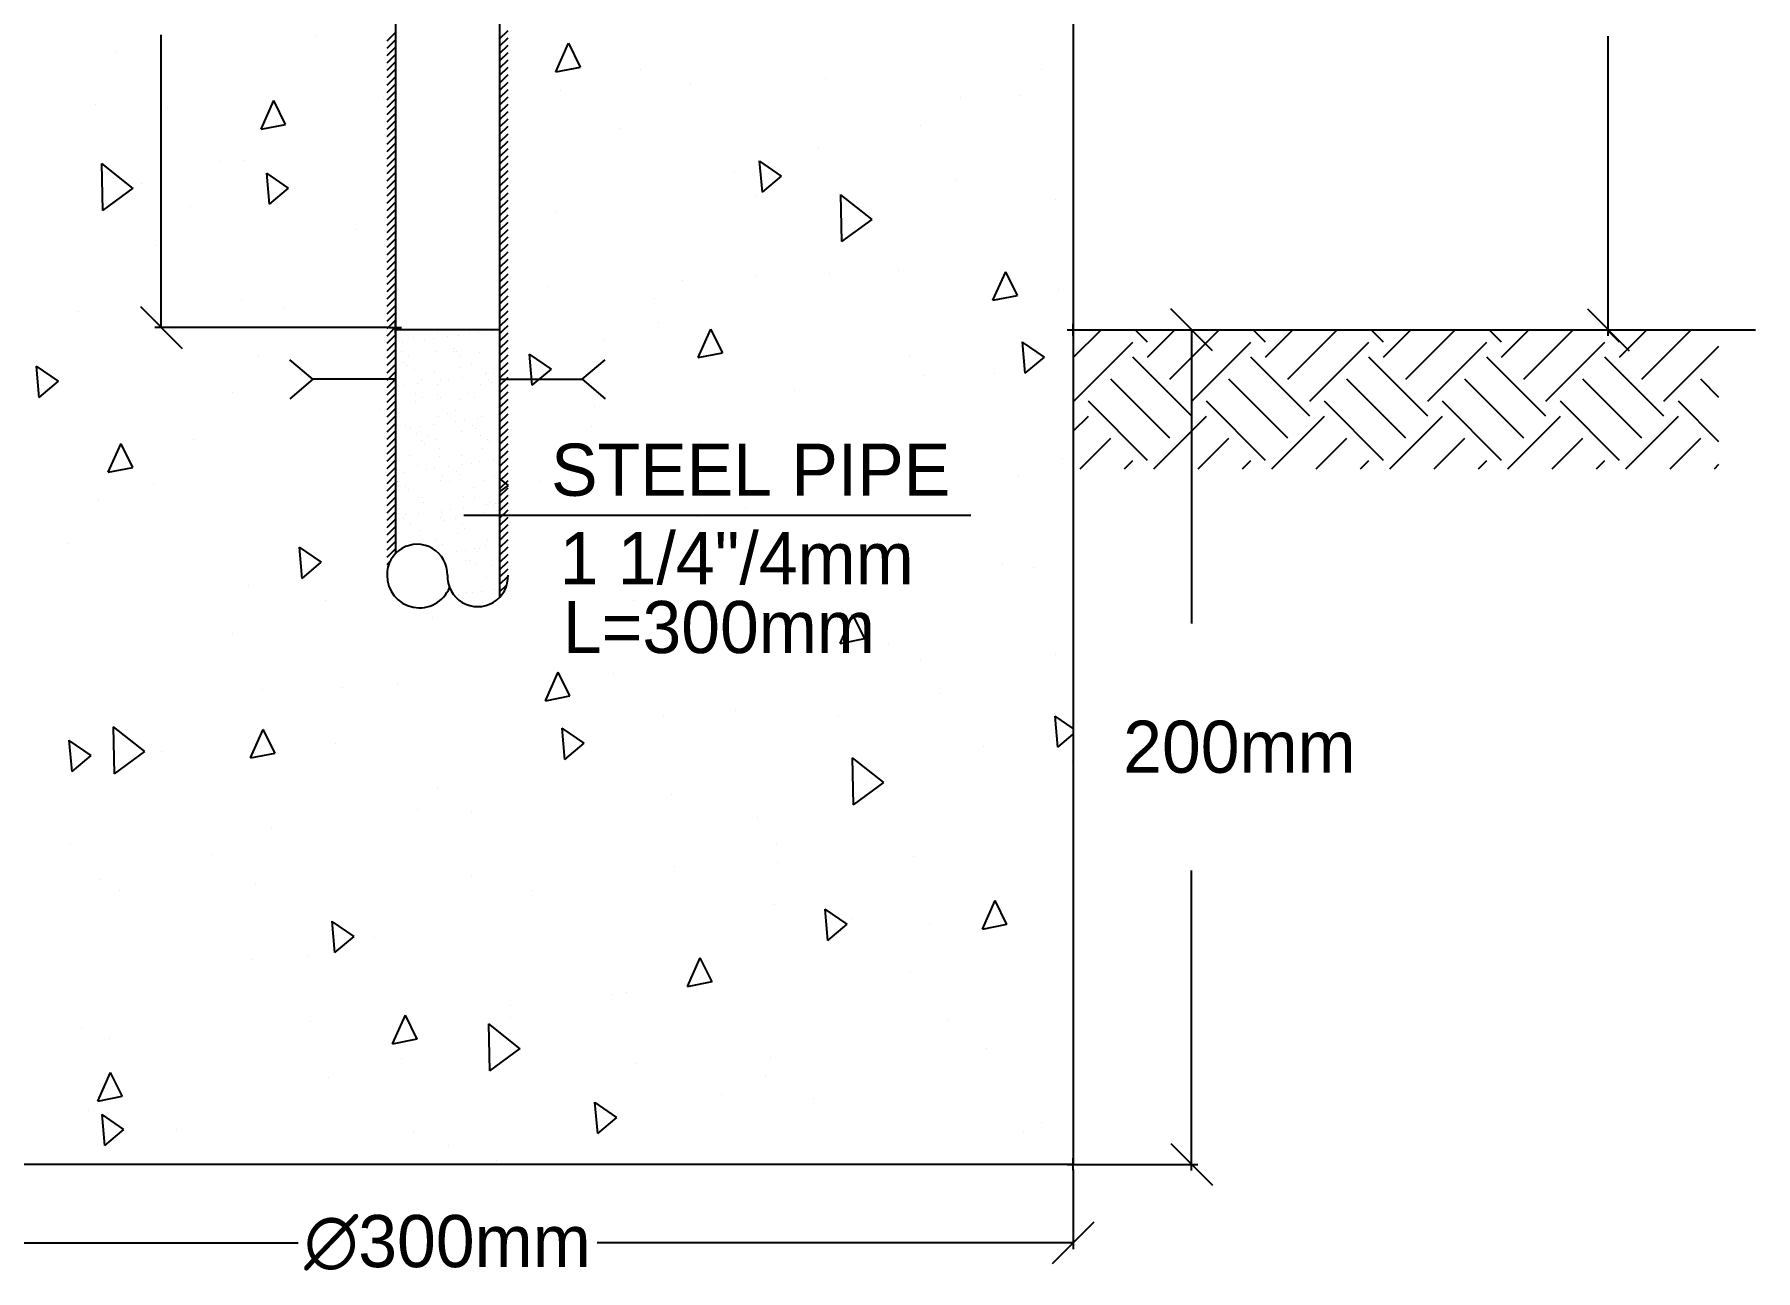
# Model space of a CAD drawing. Extents: x 152000 to 152174, y 158796 to 159332.
# Drawn here: x 152090.63 to 152099.04, y 158966.12 to 158972.17 of the extents above; entities that cross this region are included whole.
import ezdxf

# ---------------------------------------------------------------- set-up
doc = ezdxf.new("R2010")
doc.units = 0
doc.header["$LTSCALE"] = 3
doc.header["$MEASUREMENT"] = 0
doc.header["$PDMODE"] = 2
doc.header["$PDSIZE"] = 0.03
doc.layers.get('0').update_dxf_attribs({"linetype": 'CONTINUOUS'})
doc.layers.get('DEFPOINTS').update_dxf_attribs({"linetype": 'CONTINUOUS'})
for name, color, linetype in [('1', 7, 'CONTINUOUS'), ('MECNEK', 6, 'CONTINUOUS'), ('TEXT', 7, 'CONTINUOUS')]:
    doc.layers.add(name, color=color, linetype=linetype)

# ---------------------------------------------------------------- blocks, each defined once
blk = doc.blocks.new('_OBLIQUE')
at = {"color": 0, "linetype": 'ByBlock'}
blk.add_line((-0.5, -0.5), (0.5, 0.5), dxfattribs=at)

msp = doc.modelspace()

# ---------------------------------------------------------------- linework, layer by layer
at = {"color": 8, "linetype": 'ByBlock'}
for p, q in [((152091.24601, 158970.73314), (152091.24601, 158972.16327)), ((152098.31817, 158970.72163), (152098.31817, 158972.15751)), ((152092.36488, 158970.73314), (152091.21542, 158970.73314)), ((152096.28213, 158970.72163), (152096.28213, 158969.28576)), ((152096.28213, 158966.6434), (152096.28213, 158968.07928)), ((152095.72942, 158966.6434), (152096.31272, 158966.6434)), ((152095.70393, 158966.61791), (152095.70393, 158966.22952)), ((152089.58659, 158966.26011), (152091.91458, 158966.26011)), ((152095.70393, 158966.26011), (152093.37594, 158966.26011))]:
    msp.add_line(p, q, dxfattribs=at)
at = {"color": 2}
msp.add_line((152092.72551, 158969.81551), (152095.20249, 158969.81551), dxfattribs=at)
at = {"color": 8, "linetype": 'ByBlock'}
msp.add_point((152096.28213, 158966.6434), dxfattribs=at)
at = {"layer": '1', "color": 5}
for p, q in [((152093.58665, 158971.99275), (152093.58665, 158971.99275)), ((152093.487, 158971.7038), (152093.487, 158971.7038)), ((152091.63663, 158970.87039), (152091.63663, 158970.87039)), ((152090.84382, 158970.80988), (152090.84382, 158970.80988)), ((152091.71926, 158970.59485), (152091.71926, 158970.59485)), ((152093.36294, 158970.34732), (152093.36294, 158970.34732)), ((152093.35033, 158970.2469), (152093.35033, 158970.2469)), ((152093.0995, 158969.97945), (152093.0995, 158969.97945)), ((152093.55232, 158969.39932), (152093.55232, 158969.39932)), ((152095.62875, 158968.68177), (152095.61542, 158968.83412)), ((152095.70393, 158968.77302), (152095.61556, 158968.83387)), ((152095.62875, 158968.68177), (152095.70393, 158968.74486)), ((152095.69881, 158968.61226), (152095.69881, 158968.61226))]:
    msp.add_line(p, q, dxfattribs=at)
at = {"layer": 'DEFPOINTS', "color": 0, "linetype": 'ByBlock'}
msp.add_point((152091.24601, 158970.73314), dxfattribs=at)
at = {"layer": 'MECNEK'}
for p, q in [((152092.39037, 158974.79987), (152092.39037, 158969.62758)), ((152092.90015, 158974.79987), (152092.90015, 158969.41466)), ((152095.70393, 158974.79987), (152095.70393, 158966.6434)), ((152092.00408, 158972.16083), (152092.00408, 158972.16083)), ((152092.34959, 158972.13423), (152092.39037, 158972.17501)), ((152092.34959, 158972.09819), (152092.39037, 158972.13897)), ((152092.90015, 158972.14409), (152092.94093, 158972.18487)), ((152092.90015, 158972.10804), (152092.94093, 158972.14883)), ((152092.90015, 158972.072), (152092.94093, 158972.11278)), ((152093.17515, 158971.9823), (152093.23736, 158972.12201)), ((152093.29539, 158972.00539), (152093.2375, 158972.12176)), ((152092.34959, 158972.06214), (152092.39037, 158972.10292)), ((152092.34959, 158972.02609), (152092.39037, 158972.06687)), ((152092.34959, 158971.99004), (152092.39037, 158972.03083)), ((152092.90015, 158972.03595), (152092.94093, 158972.07673)), ((152092.90015, 158971.9999), (152092.94093, 158972.04069)), ((152092.34959, 158971.954), (152092.39037, 158971.99478)), ((152092.34959, 158971.91795), (152092.39037, 158971.95873)), ((152092.90015, 158971.96386), (152092.94093, 158972.00464)), ((152092.90015, 158971.92781), (152092.94093, 158971.96859)), ((152093.17515, 158971.9823), (152093.29525, 158972.00564)), ((152092.33317, 158971.85561), (152092.33317, 158971.85561)), ((152092.34959, 158971.8819), (152092.39037, 158971.92269)), ((152092.34959, 158971.84586), (152092.39037, 158971.88664)), ((152092.90015, 158971.89176), (152092.94093, 158971.93255)), ((152092.90015, 158971.85572), (152092.94093, 158971.8965)), ((152092.90015, 158971.81967), (152092.94093, 158971.86045)), ((152093.19886, 158971.89131), (152093.19886, 158971.89131)), ((152091.8542, 158971.72525), (152091.79631, 158971.84162)), ((152092.34959, 158971.80981), (152092.39037, 158971.85059)), ((152092.34959, 158971.77376), (152092.39037, 158971.81455)), ((152092.34959, 158971.73772), (152092.39037, 158971.7785)), ((152092.90015, 158971.78362), (152092.94093, 158971.82441)), ((152092.90015, 158971.74758), (152092.94093, 158971.78836)), ((152092.34959, 158971.70167), (152092.39037, 158971.74245)), ((152092.34959, 158971.66562), (152092.39037, 158971.70641)), ((152092.90015, 158971.71153), (152092.94093, 158971.75231)), ((152092.90015, 158971.67548), (152092.94093, 158971.71626)), ((152092.34959, 158971.62958), (152092.39037, 158971.67036)), ((152092.34959, 158971.59353), (152092.39037, 158971.63431)), ((152092.90015, 158971.63944), (152092.94093, 158971.68022)), ((152092.90015, 158971.60339), (152092.94093, 158971.64417)), ((152092.90015, 158971.56734), (152092.94093, 158971.60812)), ((152092.34959, 158971.55748), (152092.39037, 158971.59827)), ((152092.34959, 158971.52144), (152092.39037, 158971.56222)), ((152092.34959, 158971.48539), (152092.39037, 158971.52617)), ((152092.90015, 158971.5313), (152092.94093, 158971.57208)), ((152092.90015, 158971.49525), (152092.94093, 158971.53603)), ((152092.34959, 158971.44934), (152092.39037, 158971.49012)), ((152092.34959, 158971.4133), (152092.39037, 158971.45408)), ((152092.90015, 158971.4592), (152092.94093, 158971.49998)), ((152092.90015, 158971.42315), (152092.94093, 158971.46394)), ((152091.77487, 158971.33528), (152091.86859, 158971.41392)), ((152092.34959, 158971.37725), (152092.39037, 158971.41803)), ((152092.34959, 158971.3412), (152092.39037, 158971.38198)), ((152092.90015, 158971.38711), (152092.94093, 158971.42789)), ((152092.90015, 158971.35106), (152092.94093, 158971.39184)), ((152092.90015, 158971.31501), (152092.94093, 158971.3558)), ((152092.34959, 158971.30516), (152092.39037, 158971.34594)), ((152092.34959, 158971.26911), (152092.39037, 158971.30989)), ((152092.34959, 158971.23306), (152092.39037, 158971.27384)), ((152092.90015, 158971.27897), (152092.94093, 158971.31975)), ((152092.90015, 158971.24292), (152092.94093, 158971.2837)), ((152093.17356, 158971.29532), (152093.17356, 158971.29532)), ((152092.19345, 158971.21283), (152092.19345, 158971.21283)), ((152092.34959, 158971.19701), (152092.39037, 158971.2378)), ((152092.34959, 158971.16097), (152092.39037, 158971.20175)), ((152092.90015, 158971.20687), (152092.94093, 158971.24766)), ((152092.90015, 158971.17083), (152092.94093, 158971.21161)), ((152092.34959, 158971.12492), (152092.39037, 158971.1657)), ((152092.34959, 158971.08887), (152092.39037, 158971.12966)), ((152092.90015, 158971.13478), (152092.94093, 158971.17556)), ((152092.90015, 158971.09873), (152092.94093, 158971.13952)), ((152092.90015, 158971.06269), (152092.94093, 158971.10347)), ((152092.95065, 158971.17214), (152092.95065, 158971.17214)), ((152092.34959, 158971.05283), (152092.39037, 158971.09361)), ((152092.34959, 158971.01678), (152092.39037, 158971.05756)), ((152092.34959, 158970.98073), (152092.39037, 158971.02152)), ((152092.90015, 158971.02664), (152092.94093, 158971.06742)), ((152092.90015, 158970.99059), (152092.94093, 158971.03138)), ((152092.34959, 158970.94469), (152092.39037, 158970.98547)), ((152092.34959, 158970.90864), (152092.39037, 158970.94942)), ((152092.90015, 158970.95455), (152092.94093, 158970.99533)), ((152092.90015, 158970.9185), (152092.94093, 158970.95928)), ((152093.13396, 158970.93576), (152093.13396, 158970.93576)), ((152092.34959, 158970.87259), (152092.39037, 158970.91338)), ((152092.34959, 158970.83655), (152092.39037, 158970.87733)), ((152092.90015, 158970.88245), (152092.94093, 158970.92323)), ((152092.90015, 158970.84641), (152092.94093, 158970.88719)), ((152092.90015, 158970.81036), (152092.94093, 158970.85114)), ((152091.84941, 158970.82783), (152091.84941, 158970.82783)), ((152092.34959, 158970.8005), (152092.39037, 158970.84128)), ((152092.34959, 158970.76445), (152092.39037, 158970.80524)), ((152092.34959, 158970.72841), (152092.39037, 158970.76919)), ((152092.90015, 158970.77431), (152092.94093, 158970.81509)), ((152092.90015, 158970.73827), (152092.94093, 158970.77905)), ((152092.34959, 158970.69236), (152092.37886, 158970.72163)), ((152092.34959, 158970.65631), (152092.39037, 158970.6971)), ((152092.37886, 158970.72163), (152092.39037, 158970.73314)), ((152092.90015, 158970.72163), (152092.39037, 158970.72163)), ((152092.4771, 158970.68604), (152092.4771, 158970.68604)), ((152092.5136, 158970.71902), (152092.5136, 158970.71902)), ((152092.57731, 158970.67974), (152092.57731, 158970.67974)), ((152092.59486, 158970.70595), (152092.59486, 158970.70595)), ((152092.64362, 158970.68847), (152092.64362, 158970.68847)), ((152092.69739, 158970.69398), (152092.69739, 158970.69398)), ((152092.75441, 158970.70305), (152092.75441, 158970.70305)), ((152092.7676, 158970.71948), (152092.7676, 158970.71948)), ((152092.79686, 158970.70864), (152092.79686, 158970.70864)), ((152092.86317, 158970.71737), (152092.86317, 158970.71737)), ((152092.90015, 158970.70222), (152092.91956, 158970.72163)), ((152092.90015, 158970.66617), (152092.94093, 158970.70695)), ((152092.91956, 158970.72163), (152092.94093, 158970.743)), ((152095.70393, 158970.72163), (152099.03838, 158970.72163)), ((152092.34959, 158970.62027), (152092.39037, 158970.66105)), ((152092.34959, 158970.58422), (152092.39037, 158970.625)), ((152092.42126, 158970.61557), (152092.42126, 158970.61557)), ((152092.42406, 158970.65956), (152092.42406, 158970.65956)), ((152092.53485, 158970.67415), (152092.53485, 158970.67415)), ((152092.59224, 158970.61329), (152092.59224, 158970.61329)), ((152092.67526, 158970.61603), (152092.67526, 158970.61603)), ((152092.67605, 158970.63156), (152092.67605, 158970.63156)), ((152092.69108, 158970.61778), (152092.69108, 158970.61778)), ((152092.70965, 158970.59411), (152092.70965, 158970.59411)), ((152092.80089, 158970.61229), (152092.80089, 158970.61229)), ((152092.90015, 158970.63013), (152092.94093, 158970.67091)), ((152092.90015, 158970.59408), (152092.94093, 158970.63486)), ((152092.90015, 158970.55803), (152092.94093, 158970.59881)), ((152093.05949, 158970.45078), (152093.04617, 158970.60313)), ((152093.15336, 158970.52917), (152093.04631, 158970.60288)), ((152091.98747, 158970.47982), (152091.87492, 158970.57511)), ((152092.34959, 158970.54817), (152092.39037, 158970.58895)), ((152092.34959, 158970.51213), (152092.39037, 158970.55291)), ((152092.34959, 158970.47608), (152092.39037, 158970.51686)), ((152092.43085, 158970.55997), (152092.43085, 158970.55997)), ((152092.44589, 158970.54619), (152092.44589, 158970.54619)), ((152092.45565, 158970.59365), (152092.45565, 158970.59365)), ((152092.48223, 158970.52888), (152092.48223, 158970.52888)), ((152092.57947, 158970.51477), (152092.57947, 158970.51477)), ((152092.70253, 158970.53682), (152092.70253, 158970.53682)), ((152092.76204, 158970.55276), (152092.76204, 158970.55276)), ((152092.83348, 158970.51523), (152092.83348, 158970.51523)), ((152092.90015, 158970.52198), (152092.94093, 158970.56277)), ((152092.90015, 158970.48594), (152092.94093, 158970.52672)), ((152093.05949, 158970.45078), (152093.15322, 158970.52942)), ((152093.30305, 158970.47982), (152093.4156, 158970.57511)), ((152091.98747, 158970.47982), (152091.87492, 158970.38453)), ((152092.39037, 158970.47982), (152091.98747, 158970.47982)), ((152092.34959, 158970.44003), (152092.39037, 158970.48081)), ((152092.34959, 158970.40399), (152092.39037, 158970.44477)), ((152092.3905, 158970.44396), (152092.3905, 158970.44396)), ((152092.43296, 158970.44955), (152092.43296, 158970.44955)), ((152092.49927, 158970.45828), (152092.49927, 158970.45828)), ((152092.51685, 158970.48117), (152092.51685, 158970.48117)), ((152092.59738, 158970.45613), (152092.59738, 158970.45613)), ((152092.61005, 158970.47286), (152092.61005, 158970.47286)), ((152092.65251, 158970.47845), (152092.65251, 158970.47845)), ((152092.71882, 158970.48718), (152092.71882, 158970.48718)), ((152092.80603, 158970.45513), (152092.80603, 158970.45513)), ((152092.82961, 158970.50177), (152092.82961, 158970.50177)), ((152092.84323, 158970.47837), (152092.84323, 158970.47837)), ((152092.85826, 158970.46459), (152092.85826, 158970.46459)), ((152092.87206, 158970.50736), (152092.87206, 158970.50736)), ((152092.90015, 158970.44989), (152092.94093, 158970.49067)), ((152092.90015, 158970.47982), (152093.30305, 158970.47982)), ((152092.90015, 158970.41384), (152092.94093, 158970.45463)), ((152093.30305, 158970.47982), (152093.4156, 158970.38453)), ((152092.34959, 158970.36794), (152092.39037, 158970.40872)), ((152092.34959, 158970.33189), (152092.39037, 158970.37267)), ((152092.48713, 158970.41132), (152092.48713, 158970.41132)), ((152092.48737, 158970.37172), (152092.48737, 158970.37172)), ((152092.52152, 158970.38941), (152092.52152, 158970.38941)), ((152092.59803, 158970.40678), (152092.59803, 158970.40678)), ((152092.61307, 158970.393), (152092.61307, 158970.393)), ((152092.70767, 158970.37966), (152092.70767, 158970.37966)), ((152092.74113, 158970.41178), (152092.74113, 158970.41178)), ((152092.77553, 158970.38987), (152092.77553, 158970.38987)), ((152092.90015, 158970.3778), (152092.94093, 158970.41858)), ((152092.90015, 158970.34175), (152092.94093, 158970.38253)), ((152092.90015, 158970.3057), (152092.94093, 158970.34649)), ((152092.31187, 158970.33031), (152092.31187, 158970.33031)), ((152092.34959, 158970.29584), (152092.39037, 158970.33663)), ((152092.34959, 158970.2598), (152092.39037, 158970.30058)), ((152092.34959, 158970.22375), (152092.39037, 158970.26453)), ((152092.38283, 158970.26482), (152092.38283, 158970.26482)), ((152092.39134, 158970.31006), (152092.39134, 158970.31006)), ((152092.60252, 158970.29897), (152092.60252, 158970.29897)), ((152092.64535, 158970.31052), (152092.64535, 158970.31052)), ((152092.68403, 158970.32798), (152092.68403, 158970.32798)), ((152092.68526, 158970.27158), (152092.68526, 158970.27158)), ((152092.72771, 158970.27717), (152092.72771, 158970.27717)), ((152092.79402, 158970.2859), (152092.79402, 158970.2859)), ((152092.81117, 158970.29797), (152092.81117, 158970.29797)), ((152092.89935, 158970.31098), (152092.89935, 158970.31098)), ((152092.90015, 158970.26966), (152092.94093, 158970.31044)), ((152092.90015, 158970.23361), (152092.94093, 158970.27439)), ((152092.34959, 158970.1877), (152092.39037, 158970.22849)), ((152092.34959, 158970.15166), (152092.39037, 158970.19244)), ((152092.43883, 158970.25639), (152092.43883, 158970.25639)), ((152092.4657, 158970.24268), (152092.4657, 158970.24268)), ((152092.49251, 158970.21456), (152092.49251, 158970.21456)), ((152092.50816, 158970.24827), (152092.50816, 158970.24827)), ((152092.52002, 158970.182), (152092.52002, 158970.182)), ((152092.553, 158970.20707), (152092.553, 158970.20707)), ((152092.57447, 158970.257), (152092.57447, 158970.257)), ((152092.5874, 158970.18516), (152092.5874, 158970.18516)), ((152092.71281, 158970.2225), (152092.71281, 158970.2225)), ((152092.76521, 158970.25359), (152092.76521, 158970.25359)), ((152092.78024, 158970.23982), (152092.78024, 158970.23982)), ((152092.80701, 158970.20754), (152092.80701, 158970.20754)), ((152092.8414, 158970.18562), (152092.8414, 158970.18562)), ((152092.8512, 158970.17479), (152092.8512, 158970.17479)), ((152092.90015, 158970.19756), (152092.94093, 158970.23835)), ((152092.90015, 158970.16152), (152092.94093, 158970.2023)), ((152092.34959, 158970.11561), (152092.39037, 158970.15639)), ((152092.34959, 158970.07956), (152092.39037, 158970.12035)), ((152092.39415, 158970.13909), (152092.39415, 158970.13909)), ((152092.45722, 158970.10582), (152092.45722, 158970.10582)), ((152092.53505, 158970.16823), (152092.53505, 158970.16823)), ((152092.60601, 158970.1032), (152092.60601, 158970.1032)), ((152092.60765, 158970.14181), (152092.60765, 158970.14181)), ((152092.71122, 158970.10628), (152092.71122, 158970.10628)), ((152092.8163, 158970.14081), (152092.8163, 158970.14081)), ((152092.90015, 158970.12547), (152092.94093, 158970.16625)), ((152092.90015, 158970.08942), (152092.94093, 158970.13021)), ((152092.90015, 158970.05338), (152092.94093, 158970.09416)), ((152092.34959, 158970.04352), (152092.39037, 158970.0843)), ((152092.34959, 158970.00747), (152092.39037, 158970.04825)), ((152092.34959, 158969.97142), (152092.39037, 158970.01221)), ((152092.43012, 158970.02681), (152092.43012, 158970.02681)), ((152092.49765, 158970.0574), (152092.49765, 158970.0574)), ((152092.54091, 158970.04139), (152092.54091, 158970.04139)), ((152092.58336, 158970.04698), (152092.58336, 158970.04698)), ((152092.64967, 158970.05571), (152092.64967, 158970.05571)), ((152092.68719, 158970.02881), (152092.68719, 158970.02881)), ((152092.70223, 158970.01504), (152092.70223, 158970.01504)), ((152092.71795, 158970.06534), (152092.71795, 158970.06534)), ((152092.76046, 158970.0703), (152092.76046, 158970.0703)), ((152092.80291, 158970.07589), (152092.80291, 158970.07589)), ((152092.86922, 158970.08462), (152092.86922, 158970.08462)), ((152092.90015, 158970.01733), (152092.94093, 158970.05811)), ((152092.90015, 158969.98128), (152092.94093, 158970.02206)), ((152092.34959, 158969.93538), (152092.39037, 158969.97616)), ((152092.34959, 158969.89933), (152092.39037, 158969.94011)), ((152092.39927, 158969.98045), (152092.39927, 158969.98045)), ((152092.39929, 158969.98193), (152092.39929, 158969.98193)), ((152092.442, 158969.95723), (152092.442, 158969.95723)), ((152092.45703, 158969.94345), (152092.45703, 158969.94345)), ((152092.61279, 158969.98465), (152092.61279, 158969.98465)), ((152092.61888, 158970.00283), (152092.61888, 158970.00283)), ((152092.65327, 158969.98091), (152092.65327, 158969.98091)), ((152092.77319, 158969.95001), (152092.77319, 158969.95001)), ((152092.82144, 158969.98365), (152092.82144, 158969.98365)), ((152092.87288, 158970.00329), (152092.87288, 158970.00329)), ((152092.94327, 158969.96085), (152092.90015, 158969.99499)), ((152092.90015, 158969.94524), (152092.94093, 158969.98602)), ((152092.90015, 158969.92959), (152092.94317, 158969.96106)), ((152092.90015, 158969.90919), (152092.94093, 158969.94997)), ((152092.34959, 158969.86328), (152092.39037, 158969.90407)), ((152092.34959, 158969.82724), (152092.39037, 158969.86802)), ((152092.50279, 158969.90024), (152092.50279, 158969.90024)), ((152092.52309, 158969.90157), (152092.52309, 158969.90157)), ((152092.52799, 158969.87843), (152092.52799, 158969.87843)), ((152092.61611, 158969.84011), (152092.61611, 158969.84011)), ((152092.65856, 158969.8457), (152092.65856, 158969.8457)), ((152092.72308, 158969.90818), (152092.72308, 158969.90818)), ((152092.72487, 158969.85443), (152092.72487, 158969.85443)), ((152092.7771, 158969.90203), (152092.7771, 158969.90203)), ((152092.83566, 158969.86902), (152092.83566, 158969.86902)), ((152092.85437, 158969.87562), (152092.85437, 158969.87562)), ((152092.8694, 158969.86185), (152092.8694, 158969.86185)), ((152092.87812, 158969.87461), (152092.87812, 158969.87461)), ((152092.90015, 158969.87314), (152092.94093, 158969.91392)), ((152092.90015, 158969.8371), (152092.94093, 158969.87788)), ((152092.90015, 158969.80105), (152092.94093, 158969.84183)), ((152092.34959, 158969.79119), (152092.39037, 158969.83197)), ((152092.34959, 158969.75514), (152092.39037, 158969.79592)), ((152092.34959, 158969.7191), (152092.39037, 158969.75988)), ((152092.39655, 158969.81121), (152092.39655, 158969.81121)), ((152092.40443, 158969.82477), (152092.40443, 158969.82477)), ((152092.43075, 158969.79812), (152092.43075, 158969.79812)), ((152092.43901, 158969.8168), (152092.43901, 158969.8168)), ((152092.46514, 158969.77621), (152092.46514, 158969.77621)), ((152092.50532, 158969.82553), (152092.50532, 158969.82553)), ((152092.60918, 158969.80404), (152092.60918, 158969.80404)), ((152092.61793, 158969.82749), (152092.61793, 158969.82749)), ((152092.62421, 158969.79026), (152092.62421, 158969.79026)), ((152092.68475, 158969.79858), (152092.68475, 158969.79858)), ((152092.71915, 158969.77667), (152092.71915, 158969.77667)), ((152092.82658, 158969.82649), (152092.82658, 158969.82649)), ((152092.90015, 158969.765), (152092.94093, 158969.80578)), ((152092.90015, 158969.72895), (152092.94093, 158969.76974)), ((152092.34959, 158969.68305), (152092.39037, 158969.72383)), ((152092.34959, 158969.647), (152092.39037, 158969.68778)), ((152092.50792, 158969.74308), (152092.50792, 158969.74308)), ((152092.58897, 158969.69732), (152092.58897, 158969.69732)), ((152092.62307, 158969.67033), (152092.62307, 158969.67033)), ((152092.69517, 158969.72524), (152092.69517, 158969.72524)), ((152092.72822, 158969.75102), (152092.72822, 158969.75102)), ((152092.83172, 158969.66933), (152092.83172, 158969.66933)), ((152092.84297, 158969.69778), (152092.84297, 158969.69778)), ((152092.90015, 158969.69291), (152092.94093, 158969.73369)), ((152092.90015, 158969.65686), (152092.94093, 158969.69764)), ((152092.34959, 158969.61096), (152092.39037, 158969.65174)), ((152092.34959, 158969.57491), (152092.36401, 158969.58933)), ((152092.40957, 158969.66761), (152092.40957, 158969.66761)), ((152092.69131, 158969.63883), (152092.69131, 158969.63883)), ((152092.73336, 158969.59386), (152092.73336, 158969.59386)), ((152092.73376, 158969.64442), (152092.73376, 158969.64442)), ((152092.75063, 158969.59433), (152092.75063, 158969.59433)), ((152092.77635, 158969.65085), (152092.77635, 158969.65085)), ((152092.79139, 158969.63707), (152092.79139, 158969.63707)), ((152092.80008, 158969.65315), (152092.80008, 158969.65315)), ((152092.90015, 158969.62081), (152092.94093, 158969.6616)), ((152092.90015, 158969.58477), (152092.94093, 158969.62555)), ((152092.90015, 158969.54872), (152092.94093, 158969.5895)), ((152092.34959, 158969.53886), (152092.35022, 158969.5395)), ((152092.78502, 158969.57242), (152092.78502, 158969.57242)), ((152092.83686, 158969.51217), (152092.83686, 158969.51217)), ((152092.86235, 158969.57205), (152092.86235, 158969.57205)), ((152092.90015, 158969.51267), (152092.94093, 158969.55346)), ((152092.90015, 158969.47663), (152092.94107, 158969.51755)), ((152092.65484, 158969.49308), (152092.65484, 158969.49308)), ((152092.69834, 158969.42607), (152092.69834, 158969.42607)), ((152092.7385, 158969.4367), (152092.7385, 158969.4367)), ((152092.76651, 158969.43755), (152092.76651, 158969.43755)), ((152092.80897, 158969.44314), (152092.80897, 158969.44314)), ((152092.87528, 158969.45187), (152092.87528, 158969.45187)), ((152092.90015, 158969.44058), (152092.93523, 158969.47566)), ((152092.71337, 158969.41229), (152092.71337, 158969.41229)), ((152092.8165, 158969.39009), (152092.8165, 158969.39009)), ((152092.57221, 158969.31682), (152092.57221, 158969.31682)), ((152095.70393, 158966.6434), (152089.58659, 158966.6434))]:
    msp.add_line(p, q, dxfattribs=at)
for centre, radius, start, end in [((152092.49742, 158969.5256), 0.14786, 359.074177, 180.925823), ((152092.50829, 158969.52172), 0.15871, 179.462046, 338.051283), ((152092.7931, 158969.51682), 0.14797, 177.523653, 2.476347)]:
    msp.add_arc(centre, radius, start, end, dxfattribs=at)
msp.add_point((152092.39037, 158970.73314), dxfattribs=at)
at = {"layer": 'TEXT', "color": 0}
for p, q in [((152091.02707, 158972.08238), (152091.02707, 158972.08238)), ((152094.49258, 158971.94989), (152094.49258, 158971.94989)), ((152095.54783, 158971.99596), (152095.54783, 158971.99596)), ((152093.8305, 158971.92098), (152093.8305, 158971.92098)), ((152095.44411, 158971.86475), (152095.44411, 158971.86475)), ((152090.92449, 158971.82288), (152090.92449, 158971.82288)), ((152091.27792, 158971.80953), (152091.27792, 158971.80953)), ((152091.73397, 158971.70216), (152091.79617, 158971.84187)), ((152095.15235, 158971.8547), (152095.15235, 158971.8547)), ((152091.73397, 158971.70216), (152091.85407, 158971.7255)), ((152094.95478, 158971.72126), (152094.95478, 158971.72126)), ((152094.45709, 158971.61092), (152094.45709, 158971.61092)), ((152090.96068, 158971.30477), (152090.95594, 158971.53412)), ((152091.10889, 158971.41291), (152090.95603, 158971.53391)), ((152091.52989, 158971.54286), (152091.52989, 158971.54286)), ((152091.64605, 158971.54707), (152091.64605, 158971.54707)), ((152094.18417, 158971.39449), (152094.17084, 158971.54685)), ((152094.27804, 158971.47289), (152094.17098, 158971.54659)), ((152091.14835, 158971.43673), (152091.14835, 158971.43673)), ((152091.77487, 158971.33528), (152091.76154, 158971.48763)), ((152091.86873, 158971.41367), (152091.76168, 158971.48738)), ((152094.0491, 158971.49522), (152094.0491, 158971.49522)), ((152094.18417, 158971.39449), (152094.2779, 158971.47314)), ((152095.13068, 158971.45627), (152095.13068, 158971.45627)), ((152090.96068, 158971.30477), (152091.1088, 158971.41311)), ((152094.15057, 158971.37378), (152094.15057, 158971.37378)), ((152094.57253, 158971.15288), (152094.56779, 158971.38224)), ((152094.72075, 158971.26102), (152094.56789, 158971.38203)), ((152095.6148, 158971.35717), (152095.6148, 158971.35717)), ((152091.38695, 158971.32535), (152091.38695, 158971.32535)), ((152094.57253, 158971.15288), (152094.72066, 158971.26123)), ((152091.21645, 158971.13438), (152091.21645, 158971.13438)), ((152093.79604, 158970.96467), (152093.79604, 158970.96467)), ((152094.15256, 158970.98408), (152094.15256, 158970.98408)), ((152094.51156, 158970.9977), (152094.51156, 158970.9977)), ((152094.85129, 158971.01074), (152094.85129, 158971.01074)), ((152095.31109, 158970.86603), (152095.37329, 158971.00574)), ((152095.43133, 158970.88912), (152095.37343, 158971.00549)), ((152093.65486, 158970.87374), (152093.65486, 158970.87374)), ((152095.31109, 158970.86603), (152095.43119, 158970.88938)), ((152095.63349, 158970.91675), (152095.63349, 158970.91675)), ((152093.67638, 158970.7558), (152093.67638, 158970.7558)), ((152093.8699, 158970.58589), (152093.9321, 158970.7256)), ((152093.99014, 158970.60899), (152093.93224, 158970.72535)), ((152095.70393, 158970.58621), (152095.83936, 158970.72163)), ((152095.72942, 158970.72163), (152096.31272, 158970.72163)), ((152095.72942, 158970.72163), (152098.34876, 158970.72163)), ((152096.06671, 158970.66061), (152096.00568, 158970.72163)), ((152096.06671, 158970.58852), (152096.19982, 158970.72163)), ((152096.17485, 158970.48038), (152096.41611, 158970.72163)), ((152096.64346, 158970.66061), (152096.58243, 158970.72163)), ((152096.64346, 158970.58852), (152096.77657, 158970.72163)), ((152096.7516, 158970.48038), (152096.99285, 158970.72163)), ((152097.2202, 158970.66061), (152097.15918, 158970.72163)), ((152097.2202, 158970.58852), (152097.35332, 158970.72163)), ((152097.32834, 158970.48038), (152097.5696, 158970.72163)), ((152097.79695, 158970.66061), (152097.73593, 158970.72163)), ((152097.79695, 158970.58852), (152097.93007, 158970.72163)), ((152097.90509, 158970.48038), (152098.14635, 158970.72163)), ((152098.3737, 158970.66061), (152098.31268, 158970.72163)), ((152098.3737, 158970.58852), (152098.50682, 158970.72163)), ((152098.48184, 158970.48038), (152098.7231, 158970.72163)), ((152093.41311, 158970.67462), (152093.41311, 158970.67462)), ((152093.8699, 158970.58589), (152093.99, 158970.60924)), ((152095.4688, 158970.50999), (152095.45547, 158970.66234)), ((152095.56266, 158970.58838), (152095.45561, 158970.66209)), ((152095.70624, 158970.37224), (152095.99461, 158970.66061)), ((152096.28299, 158970.37224), (152096.57136, 158970.66061)), ((152096.85974, 158970.37224), (152097.14811, 158970.66061)), ((152097.43649, 158970.37224), (152097.72486, 158970.66061)), ((152098.01323, 158970.37224), (152098.30161, 158970.66061)), ((152098.58998, 158970.37224), (152098.85936, 158970.64161)), ((152090.65019, 158970.39156), (152090.63686, 158970.54391)), ((152090.74405, 158970.46996), (152090.637, 158970.54367)), ((152094.90314, 158970.59115), (152094.90314, 158970.59115)), ((152095.4688, 158970.50999), (152095.56252, 158970.58863)), ((152096.28299, 158970.30014), (152095.99461, 158970.58852)), ((152096.85974, 158970.30014), (152096.57136, 158970.58852)), ((152097.43649, 158970.30014), (152097.14811, 158970.58852)), ((152098.01323, 158970.30014), (152097.72486, 158970.58852)), ((152098.58998, 158970.30014), (152098.30161, 158970.58852)), ((152090.65019, 158970.39156), (152090.74391, 158970.47021)), ((152090.74617, 158970.46836), (152090.74617, 158970.46836)), ((152094.33995, 158970.42577), (152094.33995, 158970.42577)), ((152094.97402, 158970.50018), (152094.97402, 158970.50018)), ((152095.32006, 158970.50827), (152095.32006, 158970.50827)), ((152096.17485, 158970.192), (152095.88647, 158970.48038)), ((152096.7516, 158970.192), (152096.46322, 158970.48038)), ((152097.32834, 158970.192), (152097.03997, 158970.48038)), ((152097.90509, 158970.192), (152097.61672, 158970.48038)), ((152098.48184, 158970.192), (152098.19347, 158970.48038)), ((152098.85936, 158970.39124), (152098.77022, 158970.48038)), ((152091.59441, 158970.41695), (152091.59441, 158970.41695)), ((152096.06671, 158970.08386), (152095.77833, 158970.37224)), ((152096.64346, 158970.08386), (152096.35508, 158970.37224)), ((152097.2202, 158970.08386), (152096.93183, 158970.37224)), ((152097.79695, 158970.08386), (152097.50858, 158970.37224)), ((152098.3737, 158970.08386), (152098.08533, 158970.37224)), ((152098.85936, 158970.17496), (152098.66208, 158970.37224)), ((152095.70624, 158970.30014), (152095.70393, 158970.30245)), ((152095.70393, 158970.22574), (152095.77833, 158970.30014)), ((152096.09766, 158970.04272), (152096.35508, 158970.30014)), ((152096.67441, 158970.04272), (152096.93183, 158970.30014)), ((152097.25116, 158970.04272), (152097.50858, 158970.30014)), ((152097.82791, 158970.04272), (152098.08533, 158970.30014)), ((152098.40466, 158970.04272), (152098.66208, 158970.30014)), ((152091.40583, 158970.18637), (152091.40583, 158970.18637)), ((152093.87557, 158970.17709), (152093.87557, 158970.17709)), ((152095.73719, 158970.04272), (152095.88647, 158970.192)), ((152096.31394, 158970.04272), (152096.46322, 158970.192)), ((152096.89069, 158970.04272), (152097.03997, 158970.192)), ((152097.46744, 158970.04272), (152097.61672, 158970.192)), ((152098.04419, 158970.04272), (152098.19347, 158970.192)), ((152098.62094, 158970.04272), (152098.77022, 158970.192)), ((152090.98752, 158970.02561), (152091.04973, 158970.16533)), ((152091.10776, 158970.04871), (152091.04986, 158970.16508)), ((152095.65208, 158970.0909), (152095.65208, 158970.0909)), ((152090.98752, 158970.02561), (152091.10762, 158970.04896)), ((152095.95347, 158970.04272), (152095.99461, 158970.08386)), ((152096.53022, 158970.04272), (152096.57136, 158970.08386)), ((152097.10697, 158970.04272), (152097.14811, 158970.08386)), ((152097.68372, 158970.04272), (152097.72486, 158970.08386)), ((152098.26047, 158970.04272), (152098.30161, 158970.08386)), ((152098.83722, 158970.04272), (152098.85936, 158970.06486)), ((152091.20863, 158969.97083), (152091.20863, 158969.97083)), ((152095.43648, 158970.00265), (152095.43648, 158970.00265)), ((152090.94009, 158969.88517), (152090.94009, 158969.88517)), ((152094.10092, 158969.85396), (152094.10092, 158969.85396)), ((152093.86576, 158969.8078), (152093.86576, 158969.8078)), ((152090.79218, 158969.67977), (152090.79218, 158969.67977)), ((152091.90864, 158969.64685), (152091.90864, 158969.64685)), ((152091.93482, 158969.50706), (152091.92149, 158969.65941)), ((152092.02868, 158969.58545), (152091.92163, 158969.65916)), ((152091.93482, 158969.50706), (152092.02854, 158969.5857)), ((152095.35915, 158969.57357), (152095.35915, 158969.57357)), ((152095.50944, 158969.56026), (152095.50944, 158969.56026)), ((152091.67108, 158969.47331), (152091.67108, 158969.47331)), ((152092.05041, 158969.39938), (152092.05041, 158969.39938)), ((152094.56464, 158969.18949), (152094.62685, 158969.3292)), ((152094.68488, 158969.21258), (152094.62698, 158969.32895)), ((152091.59521, 158969.23837), (152091.59521, 158969.23837)), ((152094.56464, 158969.18949), (152094.68474, 158969.21283)), ((152094.80048, 158969.18205), (152094.80048, 158969.18205)), ((152094.95553, 158969.10568), (152094.95553, 158969.10568)), ((152095.61762, 158969.13459), (152095.61762, 158969.13459)), ((152093.12345, 158968.90935), (152093.18566, 158969.04906)), ((152093.24369, 158968.93244), (152093.18579, 158969.04881)), ((152093.45821, 158969.04031), (152093.45821, 158969.04031)), ((152091.74087, 158968.96533), (152091.74087, 158968.96533)), ((152092.13354, 158968.97579), (152092.13354, 158968.97579)), ((152092.40295, 158968.99423), (152092.40295, 158968.99423)), ((152093.12345, 158968.90935), (152093.24355, 158968.93269)), ((152095.05462, 158968.94673), (152095.05462, 158968.94673)), ((152093.69924, 158968.83774), (152093.69924, 158968.83774)), ((152094.05514, 158968.85979), (152094.05514, 158968.85979)), ((152094.55692, 158968.83639), (152094.55692, 158968.83639)), ((152091.01757, 158968.55255), (152091.01283, 158968.7819)), ((152091.16578, 158968.66069), (152091.01292, 158968.78169)), ((152091.68227, 158968.62921), (152091.74447, 158968.76892)), ((152091.8025, 158968.65231), (152091.74461, 158968.76867)), ((152091.74588, 158968.77253), (152091.74588, 158968.77253)), ((152093.21944, 158968.62256), (152093.20611, 158968.77491)), ((152093.3133, 158968.70095), (152093.20625, 158968.77466)), ((152090.81014, 158968.56334), (152090.79681, 158968.71569)), ((152090.904, 158968.64174), (152090.79695, 158968.71545)), ((152091.01757, 158968.55255), (152091.16569, 158968.6609)), ((152091.24819, 158968.66219), (152091.24819, 158968.66219)), ((152092.09802, 158968.69884), (152092.09802, 158968.69884)), ((152093.21944, 158968.62256), (152093.31317, 158968.7012)), ((152095.26294, 158968.68452), (152095.26294, 158968.68452)), ((152090.81014, 158968.56334), (152090.90386, 158968.64199)), ((152091.03509, 158968.65271), (152091.03509, 158968.65271)), ((152091.68227, 158968.62921), (152091.80236, 158968.65256)), ((152094.62943, 158968.40067), (152094.62468, 158968.63002)), ((152094.77764, 158968.5088), (152094.62478, 158968.62981)), ((152094.62943, 158968.40067), (152094.77755, 158968.50901)), ((152094.7187, 158968.52976), (152094.7187, 158968.52976)), ((152092.596, 158968.47826), (152092.596, 158968.47826)), ((152093.7417, 158968.45131), (152093.7417, 158968.45131)), ((152092.49647, 158968.3796), (152092.49647, 158968.3796)), ((152092.76159, 158968.36882), (152092.76159, 158968.36882)), ((152094.1617, 158968.34021), (152094.1617, 158968.34021)), ((152091.78458, 158968.29036), (152091.78458, 158968.29036)), ((152090.80448, 158968.20787), (152090.80448, 158968.20787)), ((152091.49755, 158968.15518), (152091.49755, 158968.15518)), ((152094.25239, 158968.20954), (152094.25239, 158968.20954)), ((152093.7547, 158968.09921), (152093.7547, 158968.09921)), ((152094.25899, 158968.12046), (152094.25899, 158968.12046)), ((152094.92107, 158968.14937), (152094.92107, 158968.14937)), ((152090.94366, 158968.03535), (152090.94366, 158968.03535)), ((152091.70641, 158968.00902), (152091.70641, 158968.00902)), ((152092.76167, 158968.05509), (152092.76167, 158968.05509)), ((152091.04433, 158967.98011), (152091.04433, 158967.98011)), ((152093.05846, 158967.98074), (152093.05846, 158967.98074)), ((152094.24451, 158967.91179), (152094.24451, 158967.91179)), ((152095.25939, 158967.79308), (152095.32159, 158967.9328)), ((152095.37962, 158967.81618), (152095.32173, 158967.93254)), ((152092.09476, 158967.67884), (152092.08144, 158967.83119)), ((152092.18863, 158967.75723), (152092.08157, 158967.83094)), ((152094.50407, 158967.73805), (152094.49074, 158967.8904)), ((152094.59793, 158967.81644), (152094.49088, 158967.89015)), ((152094.62415, 158967.84269), (152094.62415, 158967.84269)), ((152092.09476, 158967.67884), (152092.18849, 158967.75748)), ((152092.2874, 158967.75084), (152092.2874, 158967.75084)), ((152094.50407, 158967.73805), (152094.59779, 158967.8167)), ((152095.00298, 158967.81661), (152095.00298, 158967.81661)), ((152095.25939, 158967.79308), (152095.37949, 158967.81643)), ((152091.96001, 158967.65766), (152091.96001, 158967.65766)), ((152093.8182, 158967.51295), (152093.8804, 158967.65266)), ((152093.93843, 158967.53604), (152093.88054, 158967.65241)), ((152091.69424, 158967.64241), (152091.69424, 158967.64241)), ((152094.90808, 158967.58176), (152094.90808, 158967.58176)), ((152093.52091, 158967.48322), (152093.52091, 158967.48322)), ((152093.8182, 158967.51295), (152093.9383, 158967.53629)), ((152093.93108, 158967.50331), (152093.93108, 158967.50331)), ((152092.95097, 158967.42081), (152092.95097, 158967.42081)), ((152093.45017, 158967.47236), (152093.45017, 158967.47236)), ((152090.85876, 158967.31335), (152090.85876, 158967.31335)), ((152091.97396, 158967.34236), (152091.97396, 158967.34236)), ((152092.37701, 158967.23281), (152092.43921, 158967.37252)), ((152092.49724, 158967.2559), (152092.43935, 158967.37227)), ((152092.85194, 158967.1005), (152092.8472, 158967.32985)), ((152093.00016, 158967.20864), (152092.84729, 158967.32964)), ((152092.95247, 158967.36202), (152092.95247, 158967.36202)), ((152095.08661, 158967.34517), (152095.08661, 158967.34517)), ((152090.99385, 158967.25986), (152090.99385, 158967.25986)), ((152092.37701, 158967.23281), (152092.49711, 158967.25615)), ((152092.42246, 158967.16014), (152092.42246, 158967.16014)), ((152092.85194, 158967.1005), (152093.00007, 158967.20885)), ((152094.22453, 158967.16415), (152094.22453, 158967.16415)), ((152095.27979, 158967.21023), (152095.27979, 158967.21023)), ((152090.93582, 158966.95267), (152090.99802, 158967.09238)), ((152091.05606, 158966.97576), (152090.99816, 158967.09213)), ((152092.06513, 158967.06987), (152092.06513, 158967.06987)), ((152093.56245, 158967.13524), (152093.56245, 158967.13524)), ((152094.20075, 158967.07943), (152094.20075, 158967.07943)), ((152091.00987, 158967.0238), (152091.00987, 158967.0238)), ((152093.98337, 158966.98569), (152093.98337, 158966.98569)), ((152090.89202, 158966.90523), (152090.89202, 158966.90523)), ((152090.93582, 158966.95267), (152091.05592, 158966.97601)), ((152093.37939, 158966.79434), (152093.36606, 158966.94669)), ((152093.47325, 158966.87273), (152093.3662, 158966.94644)), ((152094.43389, 158966.96378), (152094.43389, 158966.96378)), ((152090.97009, 158966.73512), (152090.95676, 158966.88747)), ((152091.06395, 158966.81352), (152090.95689, 158966.88723)), ((152090.97009, 158966.73512), (152091.06381, 158966.81377)), ((152091.32122, 158966.81583), (152091.32122, 158966.81583)), ((152093.37939, 158966.79434), (152093.47311, 158966.87298)), ((152095.54907, 158966.84764), (152095.54907, 158966.84764)), ((152092.47678, 158966.80284), (152092.47678, 158966.80284)), ((152092.64794, 158966.73518), (152092.64794, 158966.73518)), ((152095.45899, 158966.79904), (152095.45899, 158966.79904)), ((152092.88492, 158966.66261), (152092.88492, 158966.66261))]:
    msp.add_line(p, q, dxfattribs=at)
for p in [(152095.70393, 158970.72163), (152095.70393, 158970.72163), (152098.31817, 158970.72163), (152095.70393, 158966.6434), (152095.70393, 158966.6434)]:
    msp.add_point(p, dxfattribs=at)

# ---------------------------------------------------------------- block references
at = {"color": 8, "linetype": 'ByBlock', "xscale": 0.2039115456880269, "yscale": 0.2039115456880269, "zscale": 0.2039115456880269}
for p, rotation in [((152091.24601, 158970.73314), 270), ((152096.28213, 158970.72163), 90), ((152098.31817, 158970.72163), 270), ((152096.28213, 158966.6434), 270)]:
    msp.add_blockref('_OBLIQUE', p, dxfattribs=dict(at, rotation=rotation))
at = {"color": 8, "linetype": 'ByBlock', "xscale": 0.2039115457028634, "yscale": 0.2039115457028634, "zscale": 0.2039115457028634}
msp.add_blockref('_OBLIQUE', (152095.70393, 158966.26011), dxfattribs=at)

# ---------------------------------------------------------------- texts
at = {"layer": 'TEXT', "color": 0}
for s, height, p in [('STEEL PIPE ', 0.2548892, (152093.15139, 158969.91056)), ('1 1/4"/4mm', 0.254889, (152093.19294, 158969.47828)), ('L=300mm', 0.254889, (152093.20931, 158969.14187))]:
    msp.add_text(s, height=height, dxfattribs=at).set_placement(p)
at = {"layer": 'TEXT', "color": 0, "char_height": 0.254889, "attachment_point": 5}
for s, insert in [('\\A1;200mm', (152096.51579, 158968.68252)), ('\\A1;∅300mm', (152092.64526, 158966.26011))]:
    msp.add_mtext(s, dxfattribs=dict(at, insert=insert))

doc.saveas('drawing.dxf')
